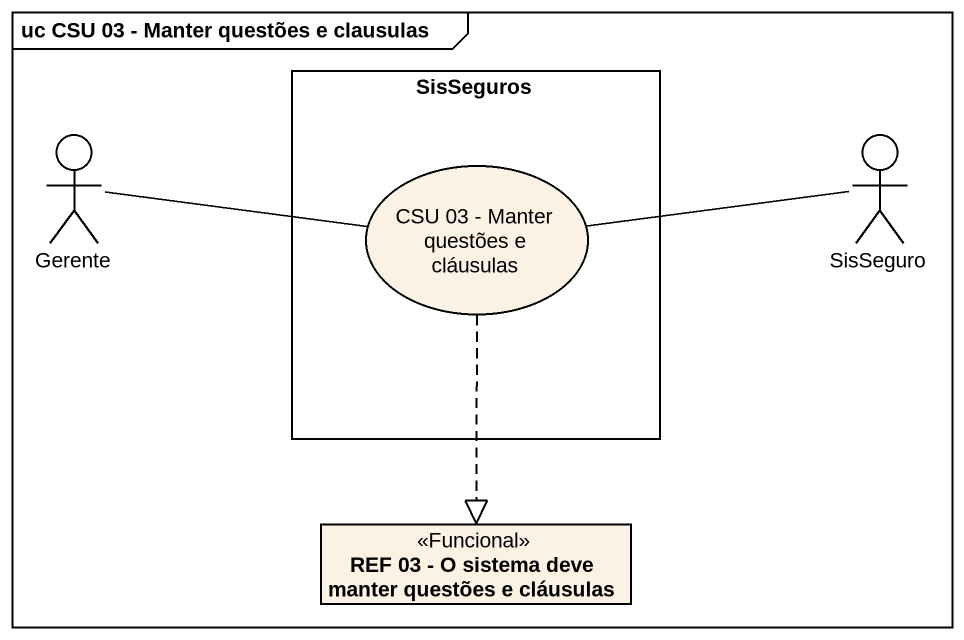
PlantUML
@startuml
mainframe uc CSU 03 - Manter questões e clausulas
allowmixing
hide circle
hide empty members
rectangle SisSeguros {
  usecase "CSU 03 - Manter questões e cláusulas" as CSU_03_Manter_questões_e
}
actor Gerente
actor SisSeguro
class "REF 03 - O sistema deve manter questões e cláusulas" as REF_03_O_sistema_deve <<Funcional>>
Gerente -right- CSU_03_Manter_questões_e
CSU_03_Manter_questões_e ..|> REF_03_O_sistema_deve
SisSeguro -left- CSU_03_Manter_questões_e
@enduml
